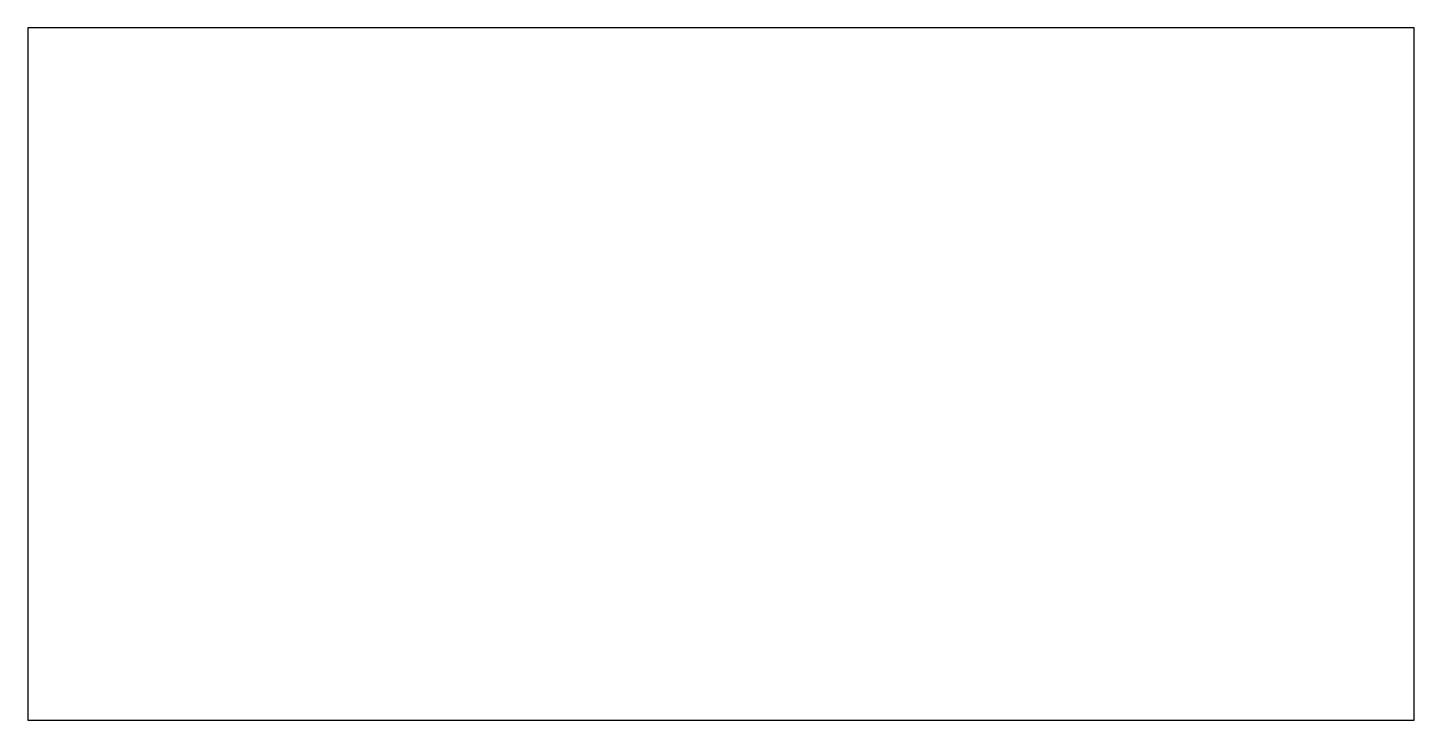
# Model space of a CAD drawing. Header units: metres. Extents: x 0 to 100, y 0 to 50.
import ezdxf

# ---------------------------------------------------------------- set-up
doc = ezdxf.new("R2010")
doc.units = ezdxf.units.M
doc.layers.add('OuterContour', color=3, linetype='Continuous')

msp = doc.modelspace()

# ---------------------------------------------------------------- linework, layer by layer
at = {"layer": 'OuterContour', "linetype": 'Continuous'}
msp.add_lwpolyline([(0, 0), (100, 0), (100, 50), (0, 50)], close=True, dxfattribs=at)

doc.saveas('drawing.dxf')
